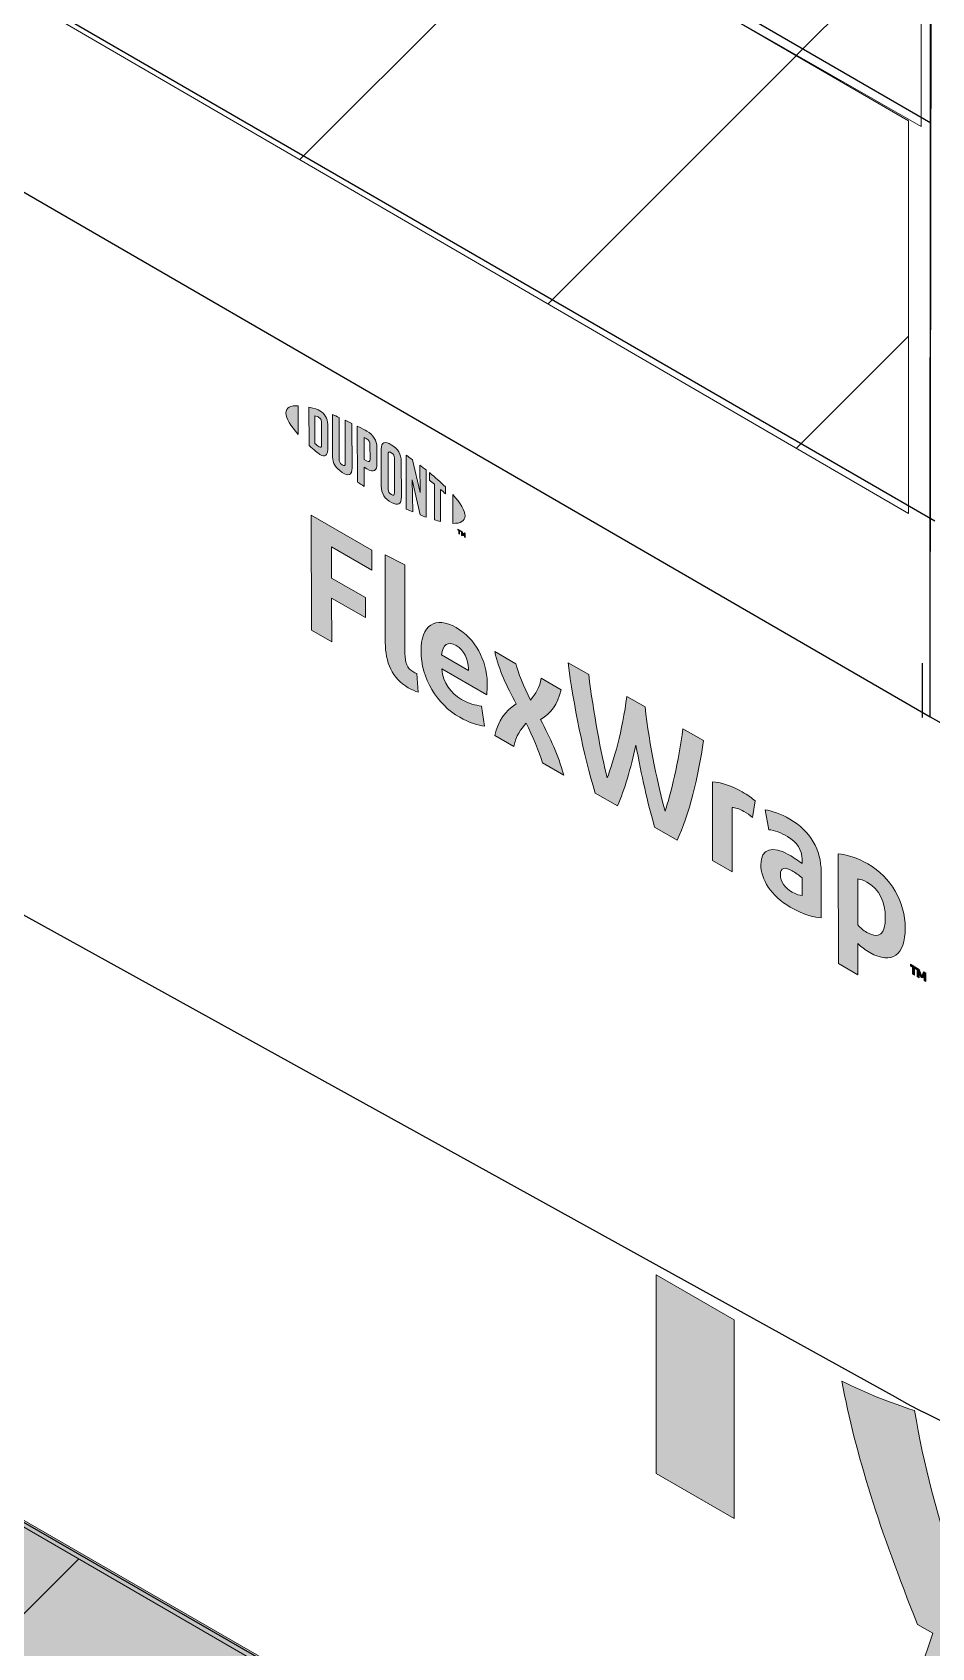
# Model space of a CAD drawing. Extents: x -1392 to 5791, y -3809 to 1722.
# Drawn here: x 4998.1 to 5030.5, y -2046.3 to -1988.1 of the extents above; entities that cross this region are included whole.
import ezdxf

# ---------------------------------------------------------------- set-up
doc = ezdxf.new("R2010")
doc.units = 0
doc.header["$MEASUREMENT"] = 0
for name, color, linetype, lineweight in [('.ATI-HATCH', 7, 'Continuous', 0), ('G-ANNO-TTLB', 7, 'Continuous', 0), ('Layer 12', 7, 'Continuous', 0), ('TYVEK', 7, 'Continuous', 0), ('X-REF - TRACED', 7, 'Continuous', 0)]:
    doc.layers.add(name, color=color, linetype=linetype, lineweight=lineweight)
pattern_1 = [(45, (0, 0), (-7.071067, 7.071069), [])]

# ---------------------------------------------------------------- blocks, each defined once
blk = doc.blocks.new('Block_647')
at = {"layer": 'TYVEK', "color": 18, "lineweight": 25, "true_color": 0x000000}
for points in [[(5057.724, -1995.934)], [(5030.116, -2012.753)]]:
    blk.add_lwpolyline(points, dxfattribs=at)
blk = doc.blocks.new('Block_663')
at = {"layer": 'TYVEK', "true_color": 0x003b71, "transparency": 33554687}
h = blk.add_hatch(color=156, dxfattribs=at)
h.dxf.hatch_style = 2
edge = h.paths.add_edge_path()
edge.add_spline(control_points=[(5008.107, -2009.612), (5008.107, -2009.612), (5008.096, -2005.471), (5008.096, -2005.471), (5008.096, -2005.471), (5010.282, -2006.726), (5010.282, -2006.726), (5010.282, -2006.726), (5010.284, -2007.448), (5010.284, -2007.448), (5010.284, -2007.448), (5008.832, -2006.614), (5008.832, -2006.614), (5008.832, -2006.614), (5008.835, -2007.738), (5008.835, -2007.738), (5008.835, -2007.738), (5010.056, -2008.439), (5010.056, -2008.439), (5010.056, -2008.439), (5010.057, -2009.161), (5010.057, -2009.161), (5010.057, -2009.161), (5008.836, -2008.46), (5008.836, -2008.46), (5008.836, -2008.46), (5008.84, -2010.034), (5008.84, -2010.034), (5008.84, -2010.034), (5008.107, -2009.612), (5008.107, -2009.612)], knot_values=[0, 0, 0, 0, 1, 1, 1, 2, 2, 2, 3, 3, 3, 4, 4, 4, 5, 5, 5, 6, 6, 6, 7, 7, 7, 8, 8, 8, 9, 9, 9, 10, 10, 10, 10], degree=3, periodic=0)
h = blk.add_hatch(color=156, dxfattribs=at)
h.dxf.hatch_style = 2
edge = h.paths.add_edge_path()
edge.add_spline(control_points=[(5011.479, -2010.456), (5011.48, -2010.775), (5011.553, -2010.988), (5011.758, -2011.106), (5011.809, -2011.135), (5011.86, -2011.159), (5011.906, -2011.174), (5011.906, -2011.174), (5011.959, -2011.848), (5011.959, -2011.848), (5011.862, -2011.816), (5011.703, -2011.748), (5011.6, -2011.689), (5011.01, -2011.35), (5010.773, -2010.771), (5010.772, -2010.061), (5010.772, -2010.061), (5010.764, -2006.902), (5010.764, -2006.902), (5010.764, -2006.902), (5011.472, -2007.262), (5011.472, -2007.262), (5011.472, -2007.262), (5011.479, -2010.456), (5011.479, -2010.456)], knot_values=[0, 0, 0, 0, 1, 1, 1, 2, 2, 2, 3, 3, 3, 4, 4, 4, 5, 5, 5, 6, 6, 6, 7, 7, 7, 8, 8, 8, 8], degree=3, periodic=0)
h = blk.add_hatch(color=156, dxfattribs=at)
h.dxf.hatch_style = 2
edge = h.paths.add_edge_path()
edge.add_spline(control_points=[(5012.791, -2010.506), (5012.791, -2010.506), (5013.766, -2011.066), (5013.766, -2011.066), (5013.766, -2011.066), (5013.766, -2010.995), (5013.766, -2010.995), (5013.765, -2010.663), (5013.61, -2010.332), (5013.328, -2010.17), (5013.031, -2010), (5012.836, -2010.13), (5012.791, -2010.506)], knot_values=[0, 0, 0, 0, 1, 1, 1, 2, 2, 2, 3, 3, 3, 4, 4, 4, 4], degree=3, periodic=0)
edge = h.paths.add_edge_path()
edge.add_spline(control_points=[(5014.35, -2013.067), (5014.124, -2013.055), (5013.791, -2012.947), (5013.452, -2012.752), (5012.626, -2012.278), (5012.061, -2011.351), (5012.058, -2010.369), (5012.056, -2009.428), (5012.572, -2009.087), (5013.327, -2009.52), (5013.999, -2009.906), (5014.441, -2010.709), (5014.443, -2011.502), (5014.444, -2011.679), (5014.434, -2011.827), (5014.424, -2011.939), (5014.424, -2011.939), (5012.803, -2011.009), (5012.803, -2011.009), (5012.87, -2011.52), (5013.112, -2011.872), (5013.522, -2012.107), (5013.774, -2012.252), (5014.015, -2012.325), (5014.235, -2012.345), (5014.235, -2012.345), (5014.35, -2013.067), (5014.35, -2013.067)], knot_values=[0, 0, 0, 0, 1, 1, 1, 2, 2, 2, 3, 3, 3, 4, 4, 4, 5, 5, 5, 6, 6, 6, 7, 7, 7, 8, 8, 8, 9, 9, 9, 9], degree=3, periodic=0)
h = blk.add_hatch(color=156, dxfattribs=at)
h.dxf.hatch_style = 2
edge = h.paths.add_edge_path()
edge.add_spline(control_points=[(5015.49, -2012.268), (5015.145, -2011.633), (5014.872, -2011.069), (5014.712, -2010.386), (5014.712, -2010.386), (5015.476, -2010.825), (5015.476, -2010.825), (5015.544, -2011.129), (5015.77, -2011.661), (5015.997, -2012.128), (5016.186, -2011.911), (5016.349, -2011.657), (5016.384, -2011.346), (5016.384, -2011.346), (5017.103, -2011.758), (5017.103, -2011.758), (5016.971, -2012.297), (5016.746, -2012.599), (5016.362, -2012.834), (5016.733, -2013.525), (5016.985, -2014.083), (5017.197, -2014.831), (5017.197, -2014.831), (5016.433, -2014.392), (5016.433, -2014.392), (5016.324, -2013.999), (5016.067, -2013.408), (5015.85, -2012.959), (5015.656, -2013.173), (5015.472, -2013.422), (5015.402, -2013.8), (5015.402, -2013.8), (5014.714, -2013.406), (5014.714, -2013.406), (5014.841, -2012.864), (5015.081, -2012.529), (5015.49, -2012.268)], knot_values=[0, 0, 0, 0, 1, 1, 1, 2, 2, 2, 3, 3, 3, 4, 4, 4, 5, 5, 5, 6, 6, 6, 7, 7, 7, 8, 8, 8, 9, 9, 9, 10, 10, 10, 11, 11, 11, 12, 12, 12, 12], degree=3, periodic=0)
h = blk.add_hatch(color=156, dxfattribs=at)
h.dxf.hatch_style = 2
edge = h.paths.add_edge_path()
edge.add_spline(control_points=[(5021.491, -2013.162), (5021.491, -2013.162), (5022.24, -2013.592), (5022.24, -2013.592), (5022.049, -2014.858), (5021.714, -2016.29), (5021.281, -2017.176), (5021.281, -2017.176), (5020.475, -2016.713), (5020.475, -2016.713), (5020.222, -2015.83), (5019.994, -2014.83), (5019.802, -2013.751), (5019.61, -2014.61), (5019.391, -2015.352), (5019.136, -2015.945), (5019.136, -2015.945), (5018.331, -2015.482), (5018.331, -2015.482), (5017.918, -2014.111), (5017.549, -2012.275), (5017.356, -2010.788), (5017.356, -2010.788), (5018.1, -2011.215), (5018.1, -2011.215), (5018.262, -2012.554), (5018.553, -2014.121), (5018.765, -2014.934), (5018.984, -2014.368), (5019.324, -2013.205), (5019.47, -2012.001), (5019.47, -2012.001), (5020.127, -2012.378), (5020.127, -2012.378), (5020.284, -2013.756), (5020.62, -2015.308), (5020.848, -2016.13), (5021.051, -2015.555), (5021.34, -2014.321), (5021.491, -2013.162)], knot_values=[0, 0, 0, 0, 1, 1, 1, 2, 2, 2, 3, 3, 3, 4, 4, 4, 5, 5, 5, 6, 6, 6, 7, 7, 7, 8, 8, 8, 9, 9, 9, 10, 10, 10, 11, 11, 11, 12, 12, 12, 13, 13, 13, 13], degree=3, periodic=0)
h = blk.add_hatch(color=156, dxfattribs=at)
h.dxf.hatch_style = 2
edge = h.paths.add_edge_path()
edge.add_spline(control_points=[(5023.633, -2015.437), (5023.818, -2015.543), (5023.992, -2015.667), (5024.095, -2015.755), (5024.095, -2015.755), (5023.994, -2016.365), (5023.994, -2016.365), (5023.907, -2016.279), (5023.799, -2016.205), (5023.691, -2016.144), (5023.501, -2016.035), (5023.373, -2016.002), (5023.266, -2016), (5023.266, -2016), (5023.271, -2018.318), (5023.271, -2018.318), (5023.271, -2018.318), (5022.563, -2017.912), (5022.563, -2017.912), (5022.563, -2017.912), (5022.556, -2015.079), (5022.556, -2015.079), (5022.833, -2015.078), (5023.264, -2015.225), (5023.633, -2015.437)], knot_values=[0, 0, 0, 0, 1, 1, 1, 2, 2, 2, 3, 3, 3, 4, 4, 4, 5, 5, 5, 6, 6, 6, 7, 7, 7, 8, 8, 8, 8], degree=3, periodic=0)
h = blk.add_hatch(color=156, dxfattribs=at)
h.dxf.hatch_style = 2
edge = h.paths.add_edge_path()
edge.add_spline(control_points=[(5025.789, -2019.167), (5025.789, -2019.167), (5025.787, -2018.534), (5025.787, -2018.534), (5025.669, -2018.437), (5025.546, -2018.348), (5025.423, -2018.278), (5025.187, -2018.142), (5025.002, -2018.143), (5025.003, -2018.421), (5025.004, -2018.669), (5025.158, -2018.888), (5025.43, -2019.044), (5025.584, -2019.132), (5025.712, -2019.17), (5025.789, -2019.167)], knot_values=[0, 0, 0, 0, 1, 1, 1, 2, 2, 2, 3, 3, 3, 4, 4, 4, 5, 5, 5, 5], degree=3, periodic=0)
edge = h.paths.add_edge_path()
edge.add_spline(control_points=[(5025.359, -2019.588), (5024.657, -2019.185), (5024.302, -2018.585), (5024.3, -2018.053), (5024.299, -2017.467), (5024.714, -2017.363), (5025.329, -2017.71), (5025.473, -2017.793), (5025.658, -2017.922), (5025.786, -2018.02), (5025.786, -2018.02), (5025.786, -2017.878), (5025.786, -2017.878), (5025.785, -2017.517), (5025.605, -2017.242), (5025.261, -2017.045), (5025.035, -2016.915), (5024.794, -2016.818), (5024.584, -2016.798), (5024.584, -2016.798), (5024.454, -2016.085), (5024.454, -2016.085), (5024.675, -2016.106), (5025.029, -2016.238), (5025.342, -2016.418), (5026.096, -2016.85), (5026.471, -2017.527), (5026.473, -2018.325), (5026.473, -2018.325), (5026.477, -2019.97), (5026.477, -2019.97), (5026.267, -2019.973), (5025.872, -2019.883), (5025.359, -2019.588)], knot_values=[0, 0, 0, 0, 1, 1, 1, 2, 2, 2, 3, 3, 3, 4, 4, 4, 5, 5, 5, 6, 6, 6, 7, 7, 7, 8, 8, 8, 9, 9, 9, 10, 10, 10, 11, 11, 11, 11], degree=3, periodic=0)
h = blk.add_hatch(color=156, dxfattribs=at)
h.dxf.hatch_style = 2
edge = h.paths.add_edge_path()
edge.add_spline(control_points=[(5028.123, -2020.501), (5028.574, -2020.761), (5028.784, -2020.562), (5028.783, -2019.953), (5028.781, -2019.42), (5028.585, -2018.953), (5028.119, -2018.685), (5027.99, -2018.612), (5027.898, -2018.588), (5027.79, -2018.574), (5027.79, -2018.574), (5027.794, -2020.23), (5027.794, -2020.23), (5027.892, -2020.333), (5027.974, -2020.416), (5028.123, -2020.501)], knot_values=[0, 0, 0, 0, 1, 1, 1, 2, 2, 2, 3, 3, 3, 4, 4, 4, 5, 5, 5, 5], degree=3, periodic=0)
edge = h.paths.add_edge_path()
edge.add_spline(control_points=[(5028.227, -2021.223), (5028.048, -2021.12), (5027.925, -2021.025), (5027.796, -2020.898), (5027.796, -2020.898), (5027.799, -2022.022), (5027.799, -2022.022), (5027.799, -2022.022), (5027.096, -2021.619), (5027.096, -2021.619), (5027.096, -2021.619), (5027.086, -2017.673), (5027.086, -2017.673), (5027.378, -2017.687), (5027.789, -2017.822), (5028.153, -2018.032), (5028.994, -2018.515), (5029.498, -2019.395), (5029.501, -2020.341), (5029.503, -2021.311), (5029.028, -2021.682), (5028.227, -2021.223)], knot_values=[0, 0, 0, 0, 1, 1, 1, 2, 2, 2, 3, 3, 3, 4, 4, 4, 5, 5, 5, 6, 6, 6, 7, 7, 7, 7], degree=3, periodic=0)
h = blk.add_hatch(color=156, dxfattribs=at)
h.dxf.hatch_style = 2
edge = h.paths.add_edge_path()
edge.add_spline(control_points=[(5030.009, -2021.828), (5030.035, -2021.915), (5030.06, -2021.982), (5030.091, -2022.052), (5030.121, -2022.017), (5030.142, -2021.977), (5030.168, -2021.919), (5030.168, -2021.919), (5030.241, -2021.961), (5030.241, -2021.961), (5030.241, -2021.961), (5030.242, -2022.267), (5030.242, -2022.267), (5030.242, -2022.267), (5030.178, -2022.23), (5030.178, -2022.23), (5030.178, -2022.23), (5030.177, -2022.089), (5030.177, -2022.089), (5030.177, -2022.089), (5030.181, -2022.043), (5030.181, -2022.043), (5030.16, -2022.077), (5030.136, -2022.112), (5030.114, -2022.138), (5030.114, -2022.138), (5030.065, -2022.11), (5030.065, -2022.11), (5030.043, -2022.058), (5030.018, -2021.994), (5029.996, -2021.935), (5029.996, -2021.935), (5030, -2021.987), (5030, -2021.987), (5030, -2021.987), (5030, -2022.128), (5030, -2022.128), (5030, -2022.128), (5029.936, -2022.091), (5029.936, -2022.091), (5029.936, -2022.091), (5029.935, -2021.785), (5029.935, -2021.785), (5029.935, -2021.785), (5030.009, -2021.828), (5030.009, -2021.828)], knot_values=[0, 0, 0, 0, 1, 1, 1, 2, 2, 2, 3, 3, 3, 4, 4, 4, 5, 5, 5, 6, 6, 6, 7, 7, 7, 8, 8, 8, 9, 9, 9, 10, 10, 10, 11, 11, 11, 12, 12, 12, 13, 13, 13, 14, 14, 14, 15, 15, 15, 15], degree=3, periodic=0)
edge = h.paths.add_edge_path()
edge.add_spline(control_points=[(5029.763, -2021.754), (5029.763, -2021.754), (5029.691, -2021.713), (5029.691, -2021.713), (5029.691, -2021.713), (5029.691, -2021.645), (5029.691, -2021.645), (5029.691, -2021.645), (5029.906, -2021.769), (5029.906, -2021.769), (5029.906, -2021.769), (5029.906, -2021.836), (5029.906, -2021.836), (5029.906, -2021.836), (5029.834, -2021.795), (5029.834, -2021.795), (5029.834, -2021.795), (5029.835, -2022.033), (5029.835, -2022.033), (5029.835, -2022.033), (5029.763, -2021.992), (5029.763, -2021.992), (5029.763, -2021.992), (5029.763, -2021.754), (5029.763, -2021.754)], knot_values=[0, 0, 0, 0, 1, 1, 1, 2, 2, 2, 3, 3, 3, 4, 4, 4, 5, 5, 5, 6, 6, 6, 7, 7, 7, 8, 8, 8, 8], degree=3, periodic=0)
at = {"layer": 'TYVEK'}
for points, knots in [([(5008.107, -2009.612), (5008.107, -2009.612), (5008.096, -2005.471), (5008.096, -2005.471), (5008.096, -2005.471), (5010.282, -2006.726), (5010.282, -2006.726), (5010.282, -2006.726), (5010.284, -2007.448), (5010.284, -2007.448), (5010.284, -2007.448), (5008.832, -2006.614), (5008.832, -2006.614), (5008.832, -2006.614), (5008.835, -2007.738), (5008.835, -2007.738), (5008.835, -2007.738), (5010.056, -2008.439), (5010.056, -2008.439), (5010.056, -2008.439), (5010.057, -2009.161), (5010.057, -2009.161), (5010.057, -2009.161), (5008.836, -2008.46), (5008.836, -2008.46), (5008.836, -2008.46), (5008.84, -2010.034), (5008.84, -2010.034), (5008.84, -2010.034), (5008.107, -2009.612), (5008.107, -2009.612)], [0, 0, 0, 0, 1, 1, 1, 2, 2, 2, 3, 3, 3, 4, 4, 4, 5, 5, 5, 6, 6, 6, 7, 7, 7, 8, 8, 8, 9, 9, 9, 10, 10, 10, 10]), ([(5011.479, -2010.456), (5011.48, -2010.775), (5011.553, -2010.988), (5011.758, -2011.106), (5011.809, -2011.135), (5011.86, -2011.159), (5011.906, -2011.174), (5011.906, -2011.174), (5011.959, -2011.848), (5011.959, -2011.848), (5011.862, -2011.816), (5011.703, -2011.748), (5011.6, -2011.689), (5011.01, -2011.35), (5010.773, -2010.771), (5010.772, -2010.061), (5010.772, -2010.061), (5010.764, -2006.902), (5010.764, -2006.902), (5010.764, -2006.902), (5011.472, -2007.262), (5011.472, -2007.262), (5011.472, -2007.262), (5011.479, -2010.456), (5011.479, -2010.456)], [0, 0, 0, 0, 1, 1, 1, 2, 2, 2, 3, 3, 3, 4, 4, 4, 5, 5, 5, 6, 6, 6, 7, 7, 7, 8, 8, 8, 8]), ([(5014.35, -2013.067), (5014.124, -2013.055), (5013.791, -2012.947), (5013.452, -2012.752), (5012.626, -2012.278), (5012.061, -2011.351), (5012.058, -2010.369), (5012.056, -2009.428), (5012.572, -2009.087), (5013.327, -2009.52), (5013.999, -2009.906), (5014.441, -2010.709), (5014.443, -2011.502), (5014.444, -2011.679), (5014.434, -2011.827), (5014.424, -2011.939), (5014.424, -2011.939), (5012.803, -2011.009), (5012.803, -2011.009), (5012.87, -2011.52), (5013.112, -2011.872), (5013.522, -2012.107), (5013.774, -2012.252), (5014.015, -2012.325), (5014.235, -2012.345), (5014.235, -2012.345), (5014.35, -2013.067), (5014.35, -2013.067)], [0, 0, 0, 0, 1, 1, 1, 2, 2, 2, 3, 3, 3, 4, 4, 4, 5, 5, 5, 6, 6, 6, 7, 7, 7, 8, 8, 8, 9, 9, 9, 9]), ([(5012.791, -2010.506), (5012.791, -2010.506), (5013.766, -2011.066), (5013.766, -2011.066), (5013.766, -2011.066), (5013.766, -2010.995), (5013.766, -2010.995), (5013.765, -2010.663), (5013.61, -2010.332), (5013.328, -2010.17), (5013.031, -2010), (5012.836, -2010.13), (5012.791, -2010.506)], [0, 0, 0, 0, 1, 1, 1, 2, 2, 2, 3, 3, 3, 4, 4, 4, 4]), ([(5015.49, -2012.268), (5015.145, -2011.633), (5014.872, -2011.069), (5014.712, -2010.386), (5014.712, -2010.386), (5015.476, -2010.825), (5015.476, -2010.825), (5015.544, -2011.129), (5015.77, -2011.661), (5015.997, -2012.128), (5016.186, -2011.911), (5016.349, -2011.657), (5016.384, -2011.346), (5016.384, -2011.346), (5017.103, -2011.758), (5017.103, -2011.758), (5016.971, -2012.297), (5016.746, -2012.599), (5016.362, -2012.834), (5016.733, -2013.525), (5016.985, -2014.083), (5017.197, -2014.831), (5017.197, -2014.831), (5016.433, -2014.392), (5016.433, -2014.392), (5016.324, -2013.999), (5016.067, -2013.408), (5015.85, -2012.959), (5015.656, -2013.173), (5015.472, -2013.422), (5015.402, -2013.8), (5015.402, -2013.8), (5014.714, -2013.406), (5014.714, -2013.406), (5014.841, -2012.864), (5015.081, -2012.529), (5015.49, -2012.268)], [0, 0, 0, 0, 1, 1, 1, 2, 2, 2, 3, 3, 3, 4, 4, 4, 5, 5, 5, 6, 6, 6, 7, 7, 7, 8, 8, 8, 9, 9, 9, 10, 10, 10, 11, 11, 11, 12, 12, 12, 12]), ([(5021.491, -2013.162), (5021.491, -2013.162), (5022.24, -2013.592), (5022.24, -2013.592), (5022.049, -2014.858), (5021.714, -2016.29), (5021.281, -2017.176), (5021.281, -2017.176), (5020.475, -2016.713), (5020.475, -2016.713), (5020.222, -2015.83), (5019.994, -2014.83), (5019.802, -2013.751), (5019.61, -2014.61), (5019.391, -2015.352), (5019.136, -2015.945), (5019.136, -2015.945), (5018.331, -2015.482), (5018.331, -2015.482), (5017.918, -2014.111), (5017.549, -2012.275), (5017.356, -2010.788), (5017.356, -2010.788), (5018.1, -2011.215), (5018.1, -2011.215), (5018.262, -2012.554), (5018.553, -2014.121), (5018.765, -2014.934), (5018.984, -2014.368), (5019.324, -2013.205), (5019.47, -2012.001), (5019.47, -2012.001), (5020.127, -2012.378), (5020.127, -2012.378), (5020.284, -2013.756), (5020.62, -2015.308), (5020.848, -2016.13), (5021.051, -2015.555), (5021.34, -2014.321), (5021.491, -2013.162)], [0, 0, 0, 0, 1, 1, 1, 2, 2, 2, 3, 3, 3, 4, 4, 4, 5, 5, 5, 6, 6, 6, 7, 7, 7, 8, 8, 8, 9, 9, 9, 10, 10, 10, 11, 11, 11, 12, 12, 12, 13, 13, 13, 13]), ([(5023.633, -2015.437), (5023.818, -2015.543), (5023.992, -2015.667), (5024.095, -2015.755), (5024.095, -2015.755), (5023.994, -2016.365), (5023.994, -2016.365), (5023.907, -2016.279), (5023.799, -2016.205), (5023.691, -2016.144), (5023.501, -2016.035), (5023.373, -2016.002), (5023.266, -2016), (5023.266, -2016), (5023.271, -2018.318), (5023.271, -2018.318), (5023.271, -2018.318), (5022.563, -2017.912), (5022.563, -2017.912), (5022.563, -2017.912), (5022.556, -2015.079), (5022.556, -2015.079), (5022.833, -2015.078), (5023.264, -2015.225), (5023.633, -2015.437)], [0, 0, 0, 0, 1, 1, 1, 2, 2, 2, 3, 3, 3, 4, 4, 4, 5, 5, 5, 6, 6, 6, 7, 7, 7, 8, 8, 8, 8]), ([(5025.359, -2019.588), (5024.657, -2019.185), (5024.302, -2018.585), (5024.3, -2018.053), (5024.299, -2017.467), (5024.714, -2017.363), (5025.329, -2017.71), (5025.473, -2017.793), (5025.658, -2017.922), (5025.786, -2018.02), (5025.786, -2018.02), (5025.786, -2017.878), (5025.786, -2017.878), (5025.785, -2017.517), (5025.605, -2017.242), (5025.261, -2017.045), (5025.035, -2016.915), (5024.794, -2016.818), (5024.584, -2016.798), (5024.584, -2016.798), (5024.454, -2016.085), (5024.454, -2016.085), (5024.675, -2016.106), (5025.029, -2016.238), (5025.342, -2016.418), (5026.096, -2016.85), (5026.471, -2017.527), (5026.473, -2018.325), (5026.473, -2018.325), (5026.477, -2019.97), (5026.477, -2019.97), (5026.267, -2019.973), (5025.872, -2019.883), (5025.359, -2019.588)], [0, 0, 0, 0, 1, 1, 1, 2, 2, 2, 3, 3, 3, 4, 4, 4, 5, 5, 5, 6, 6, 6, 7, 7, 7, 8, 8, 8, 9, 9, 9, 10, 10, 10, 11, 11, 11, 11]), ([(5028.227, -2021.223), (5028.048, -2021.12), (5027.925, -2021.025), (5027.796, -2020.898), (5027.796, -2020.898), (5027.799, -2022.022), (5027.799, -2022.022), (5027.799, -2022.022), (5027.096, -2021.619), (5027.096, -2021.619), (5027.096, -2021.619), (5027.086, -2017.673), (5027.086, -2017.673), (5027.378, -2017.687), (5027.789, -2017.822), (5028.153, -2018.032), (5028.994, -2018.515), (5029.498, -2019.395), (5029.501, -2020.341), (5029.503, -2021.311), (5029.028, -2021.682), (5028.227, -2021.223)], [0, 0, 0, 0, 1, 1, 1, 2, 2, 2, 3, 3, 3, 4, 4, 4, 5, 5, 5, 6, 6, 6, 7, 7, 7, 7]), ([(5025.789, -2019.167), (5025.789, -2019.167), (5025.787, -2018.534), (5025.787, -2018.534), (5025.669, -2018.437), (5025.546, -2018.348), (5025.423, -2018.278), (5025.187, -2018.142), (5025.002, -2018.143), (5025.003, -2018.421), (5025.004, -2018.669), (5025.158, -2018.888), (5025.43, -2019.044), (5025.584, -2019.132), (5025.712, -2019.17), (5025.789, -2019.167)], [0, 0, 0, 0, 1, 1, 1, 2, 2, 2, 3, 3, 3, 4, 4, 4, 5, 5, 5, 5]), ([(5028.123, -2020.501), (5028.574, -2020.761), (5028.784, -2020.562), (5028.783, -2019.953), (5028.781, -2019.42), (5028.585, -2018.953), (5028.119, -2018.685), (5027.99, -2018.612), (5027.898, -2018.588), (5027.79, -2018.574), (5027.79, -2018.574), (5027.794, -2020.23), (5027.794, -2020.23), (5027.892, -2020.333), (5027.974, -2020.416), (5028.123, -2020.501)], [0, 0, 0, 0, 1, 1, 1, 2, 2, 2, 3, 3, 3, 4, 4, 4, 5, 5, 5, 5]), ([(5029.763, -2021.754), (5029.763, -2021.754), (5029.691, -2021.713), (5029.691, -2021.713), (5029.691, -2021.713), (5029.691, -2021.645), (5029.691, -2021.645), (5029.691, -2021.645), (5029.906, -2021.769), (5029.906, -2021.769), (5029.906, -2021.769), (5029.906, -2021.836), (5029.906, -2021.836), (5029.906, -2021.836), (5029.834, -2021.795), (5029.834, -2021.795), (5029.834, -2021.795), (5029.835, -2022.033), (5029.835, -2022.033), (5029.835, -2022.033), (5029.763, -2021.992), (5029.763, -2021.992), (5029.763, -2021.992), (5029.763, -2021.754), (5029.763, -2021.754)], [0, 0, 0, 0, 1, 1, 1, 2, 2, 2, 3, 3, 3, 4, 4, 4, 5, 5, 5, 6, 6, 6, 7, 7, 7, 8, 8, 8, 8]), ([(5030.009, -2021.828), (5030.035, -2021.915), (5030.06, -2021.982), (5030.091, -2022.052), (5030.121, -2022.017), (5030.142, -2021.977), (5030.168, -2021.919), (5030.168, -2021.919), (5030.241, -2021.961), (5030.241, -2021.961), (5030.241, -2021.961), (5030.242, -2022.267), (5030.242, -2022.267), (5030.242, -2022.267), (5030.178, -2022.23), (5030.178, -2022.23), (5030.178, -2022.23), (5030.177, -2022.089), (5030.177, -2022.089), (5030.177, -2022.089), (5030.181, -2022.043), (5030.181, -2022.043), (5030.16, -2022.077), (5030.136, -2022.112), (5030.114, -2022.138), (5030.114, -2022.138), (5030.065, -2022.11), (5030.065, -2022.11), (5030.043, -2022.058), (5030.018, -2021.994), (5029.996, -2021.935), (5029.996, -2021.935), (5030, -2021.987), (5030, -2021.987), (5030, -2021.987), (5030, -2022.128), (5030, -2022.128), (5030, -2022.128), (5029.936, -2022.091), (5029.936, -2022.091), (5029.936, -2022.091), (5029.935, -2021.785), (5029.935, -2021.785), (5029.935, -2021.785), (5030.009, -2021.828), (5030.009, -2021.828)], [0, 0, 0, 0, 1, 1, 1, 2, 2, 2, 3, 3, 3, 4, 4, 4, 5, 5, 5, 6, 6, 6, 7, 7, 7, 8, 8, 8, 9, 9, 9, 10, 10, 10, 11, 11, 11, 12, 12, 12, 13, 13, 13, 14, 14, 14, 15, 15, 15, 15])]:
    blk.add_open_spline(points, degree=3, knots=knots, dxfattribs=at)
blk = doc.blocks.new('Block_664')
at = {"layer": 'TYVEK', "true_color": 0x003b71, "transparency": 33554687}
h = blk.add_hatch(color=156, dxfattribs=at)
h.dxf.hatch_style = 2
edge = h.paths.add_edge_path()
edge.add_spline(control_points=[(5007.194, -2001.793), (5007.195, -2001.984), (5007.355, -2002.254), (5007.635, -2002.567), (5007.635, -2002.567), (5007.633, -2001.528), (5007.633, -2001.528), (5007.353, -2001.519), (5007.194, -2001.604), (5007.194, -2001.793)], knot_values=[0, 0, 0, 0, 1, 1, 1, 2, 2, 2, 3, 3, 3, 3], degree=3, periodic=0)
h = blk.add_hatch(color=156, dxfattribs=at)
h.dxf.hatch_style = 2
edge = h.paths.add_edge_path()
edge.add_spline(control_points=[(5008.475, -2002.953), (5008.476, -2003.033), (5008.434, -2003.035), (5008.384, -2003.007), (5008.346, -2002.985), (5008.286, -2002.934), (5008.237, -2002.891), (5008.237, -2002.891), (5008.235, -2001.897), (5008.235, -2001.897), (5008.284, -2001.91), (5008.343, -2001.928), (5008.382, -2001.95), (5008.432, -2001.979), (5008.473, -2002.029), (5008.473, -2002.109), (5008.473, -2002.109), (5008.475, -2002.953), (5008.475, -2002.953)], knot_values=[0, 0, 0, 0, 1, 1, 1, 2, 2, 2, 3, 3, 3, 4, 4, 4, 5, 5, 5, 6, 6, 6, 6], degree=3, periodic=0)
edge = h.paths.add_edge_path()
edge.add_spline(control_points=[(5008.414, -2001.709), (5008.336, -2001.664), (5008.223, -2001.626), (5008.019, -2001.582), (5008.019, -2001.582), (5008.023, -2002.96), (5008.023, -2002.96), (5008.202, -2003.125), (5008.339, -2003.241), (5008.418, -2003.286), (5008.598, -2003.389), (5008.699, -2003.32), (5008.698, -2003.116), (5008.698, -2003.116), (5008.696, -2002.202), (5008.696, -2002.202), (5008.695, -2001.998), (5008.594, -2001.813), (5008.414, -2001.709)], knot_values=[0, 0, 0, 0, 1, 1, 1, 2, 2, 2, 3, 3, 3, 4, 4, 4, 5, 5, 5, 6, 6, 6, 6], degree=3, periodic=0)
h = blk.add_hatch(color=156, dxfattribs=at)
h.dxf.hatch_style = 2
edge = h.paths.add_edge_path()
edge.add_spline(control_points=[(5009.326, -2003.603), (5009.326, -2003.682), (5009.302, -2003.719), (5009.216, -2003.658), (5009.131, -2003.597), (5009.108, -2003.543), (5009.108, -2003.448), (5009.108, -2003.448), (5009.105, -2001.949), (5009.105, -2001.949), (5009.048, -2001.923), (5008.923, -2001.871), (5008.869, -2001.849), (5008.869, -2001.849), (5008.873, -2003.366), (5008.873, -2003.366), (5008.873, -2003.608), (5008.975, -2003.761), (5009.217, -2003.931), (5009.438, -2004.087), (5009.573, -2004.036), (5009.572, -2003.767), (5009.572, -2003.767), (5009.568, -2002.165), (5009.568, -2002.165), (5009.522, -2002.142), (5009.371, -2002.07), (5009.322, -2002.048), (5009.322, -2002.048), (5009.326, -2003.603), (5009.326, -2003.603)], knot_values=[0, 0, 0, 0, 1, 1, 1, 2, 2, 2, 3, 3, 3, 4, 4, 4, 5, 5, 5, 6, 6, 6, 7, 7, 7, 8, 8, 8, 9, 9, 9, 10, 10, 10, 10], degree=3, periodic=0)
h = blk.add_hatch(color=156, dxfattribs=at)
h.dxf.hatch_style = 2
edge = h.paths.add_edge_path()
edge.add_spline(control_points=[(5010.221, -2003.458), (5010.221, -2003.545), (5010.195, -2003.574), (5010.095, -2003.517), (5010.095, -2003.517), (5010.008, -2003.468), (5010.008, -2003.468), (5010.008, -2003.468), (5010.006, -2002.671), (5010.006, -2002.671), (5010.045, -2002.691), (5010.065, -2002.702), (5010.088, -2002.715), (5010.196, -2002.778), (5010.219, -2002.838), (5010.219, -2002.926), (5010.219, -2002.926), (5010.221, -2003.458), (5010.221, -2003.458)], knot_values=[0, 0, 0, 0, 1, 1, 1, 2, 2, 2, 3, 3, 3, 4, 4, 4, 5, 5, 5, 6, 6, 6, 6], degree=3, periodic=0)
edge = h.paths.add_edge_path()
edge.add_spline(control_points=[(5010.102, -2002.442), (5010.059, -2002.417), (5009.903, -2002.334), (5009.76, -2002.262), (5009.76, -2002.262), (5009.765, -2004.28), (5009.765, -2004.28), (5009.814, -2004.311), (5009.942, -2004.392), (5010.011, -2004.434), (5010.011, -2004.434), (5010.009, -2003.748), (5010.009, -2003.748), (5010.009, -2003.748), (5010.105, -2003.803), (5010.105, -2003.803), (5010.363, -2003.95), (5010.47, -2003.879), (5010.469, -2003.622), (5010.469, -2003.622), (5010.468, -2003.028), (5010.468, -2003.028), (5010.467, -2002.777), (5010.346, -2002.582), (5010.102, -2002.442)], knot_values=[0, 0, 0, 0, 1, 1, 1, 2, 2, 2, 3, 3, 3, 4, 4, 4, 5, 5, 5, 6, 6, 6, 7, 7, 7, 8, 8, 8, 8], degree=3, periodic=0)
h = blk.add_hatch(color=156, dxfattribs=at)
h.dxf.hatch_style = 2
edge = h.paths.add_edge_path()
edge.add_spline(control_points=[(5011.101, -2004.668), (5011.101, -2004.747), (5011.078, -2004.775), (5010.991, -2004.728), (5010.901, -2004.68), (5010.877, -2004.622), (5010.877, -2004.539), (5010.877, -2004.539), (5010.874, -2003.281), (5010.874, -2003.281), (5010.873, -2003.198), (5010.898, -2003.166), (5010.987, -2003.221), (5011.074, -2003.274), (5011.098, -2003.33), (5011.098, -2003.409), (5011.098, -2003.409), (5011.101, -2004.668), (5011.101, -2004.668)], knot_values=[0, 0, 0, 0, 1, 1, 1, 2, 2, 2, 3, 3, 3, 4, 4, 4, 5, 5, 5, 6, 6, 6, 6], degree=3, periodic=0)
edge = h.paths.add_edge_path()
edge.add_spline(control_points=[(5010.987, -2002.939), (5010.759, -2002.795), (5010.623, -2002.833), (5010.624, -2003.099), (5010.624, -2003.099), (5010.627, -2004.419), (5010.627, -2004.419), (5010.628, -2004.7), (5010.751, -2004.886), (5010.992, -2005.012), (5011.227, -2005.135), (5011.35, -2005.103), (5011.349, -2004.804), (5011.349, -2004.804), (5011.346, -2003.544), (5011.346, -2003.544), (5011.345, -2003.26), (5011.234, -2003.095), (5010.987, -2002.939)], knot_values=[0, 0, 0, 0, 1, 1, 1, 2, 2, 2, 3, 3, 3, 4, 4, 4, 5, 5, 5, 6, 6, 6, 6], degree=3, periodic=0)
h = blk.add_hatch(color=156, dxfattribs=at)
h.dxf.hatch_style = 2
edge = h.paths.add_edge_path()
edge.add_spline(control_points=[(5012.03, -2004.66), (5012.03, -2004.66), (5011.755, -2003.478), (5011.755, -2003.478), (5011.681, -2003.424), (5011.591, -2003.361), (5011.522, -2003.314), (5011.522, -2003.314), (5011.527, -2005.251), (5011.527, -2005.251), (5011.575, -2005.273), (5011.699, -2005.328), (5011.763, -2005.356), (5011.763, -2005.356), (5011.741, -2004.203), (5011.741, -2004.203), (5011.741, -2004.203), (5012.032, -2005.465), (5012.032, -2005.465), (5012.094, -2005.49), (5012.183, -2005.523), (5012.242, -2005.544), (5012.242, -2005.544), (5012.238, -2003.842), (5012.238, -2003.842), (5012.177, -2003.793), (5012.065, -2003.707), (5012.011, -2003.667), (5012.011, -2003.667), (5012.03, -2004.66), (5012.03, -2004.66)], knot_values=[0, 0, 0, 0, 1, 1, 1, 2, 2, 2, 3, 3, 3, 4, 4, 4, 5, 5, 5, 6, 6, 6, 7, 7, 7, 8, 8, 8, 9, 9, 9, 10, 10, 10, 10], degree=3, periodic=0)
h = blk.add_hatch(color=156, dxfattribs=at)
h.dxf.hatch_style = 2
edge = h.paths.add_edge_path()
edge.add_spline(control_points=[(5012.36, -2004.209), (5012.421, -2004.257), (5012.481, -2004.305), (5012.54, -2004.354), (5012.54, -2004.354), (5012.543, -2005.642), (5012.543, -2005.642), (5012.597, -2005.658), (5012.697, -2005.685), (5012.763, -2005.701), (5012.763, -2005.701), (5012.76, -2004.541), (5012.76, -2004.541), (5012.824, -2004.597), (5012.884, -2004.65), (5012.94, -2004.7), (5012.94, -2004.7), (5012.939, -2004.452), (5012.939, -2004.452), (5012.765, -2004.282), (5012.578, -2004.118), (5012.36, -2003.94), (5012.36, -2003.94), (5012.36, -2004.209), (5012.36, -2004.209)], knot_values=[0, 0, 0, 0, 1, 1, 1, 2, 2, 2, 3, 3, 3, 4, 4, 4, 5, 5, 5, 6, 6, 6, 7, 7, 7, 8, 8, 8, 8], degree=3, periodic=0)
h = blk.add_hatch(color=156, dxfattribs=at)
h.dxf.hatch_style = 2
edge = h.paths.add_edge_path()
edge.add_spline(control_points=[(5013.645, -2005.497), (5013.646, -2005.687), (5013.485, -2005.773), (5013.206, -2005.766), (5013.206, -2005.766), (5013.204, -2004.726), (5013.204, -2004.726), (5013.484, -2005.039), (5013.645, -2005.308), (5013.645, -2005.497)], knot_values=[0, 0, 0, 0, 1, 1, 1, 2, 2, 2, 3, 3, 3, 3], degree=3, periodic=0)
h = blk.add_hatch(color=156, dxfattribs=at)
h.dxf.hatch_style = 2
edge = h.paths.add_edge_path()
edge.add_spline(control_points=[(5013.516, -2006.047), (5013.516, -2006.047), (5013.542, -2006.063), (5013.542, -2006.063), (5013.542, -2006.063), (5013.582, -2006.156), (5013.582, -2006.156), (5013.582, -2006.156), (5013.621, -2006.108), (5013.621, -2006.108), (5013.621, -2006.108), (5013.647, -2006.123), (5013.647, -2006.123), (5013.647, -2006.123), (5013.647, -2006.272), (5013.647, -2006.272), (5013.647, -2006.272), (5013.623, -2006.259), (5013.623, -2006.259), (5013.623, -2006.259), (5013.623, -2006.152), (5013.623, -2006.152), (5013.623, -2006.152), (5013.583, -2006.201), (5013.583, -2006.201), (5013.583, -2006.201), (5013.58, -2006.199), (5013.58, -2006.199), (5013.58, -2006.199), (5013.54, -2006.105), (5013.54, -2006.105), (5013.54, -2006.105), (5013.54, -2006.211), (5013.54, -2006.211), (5013.54, -2006.211), (5013.516, -2006.197), (5013.516, -2006.197), (5013.516, -2006.197), (5013.516, -2006.047), (5013.516, -2006.047)], knot_values=[0, 0, 0, 0, 1, 1, 1, 2, 2, 2, 3, 3, 3, 4, 4, 4, 5, 5, 5, 6, 6, 6, 7, 7, 7, 8, 8, 8, 9, 9, 9, 10, 10, 10, 11, 11, 11, 12, 12, 12, 13, 13, 13, 13], degree=3, periodic=0)
edge = h.paths.add_edge_path()
edge.add_spline(control_points=[(5013.423, -2006.02), (5013.423, -2006.02), (5013.383, -2005.997), (5013.383, -2005.997), (5013.383, -2005.997), (5013.383, -2005.971), (5013.383, -2005.971), (5013.383, -2005.971), (5013.488, -2006.031), (5013.488, -2006.031), (5013.488, -2006.031), (5013.488, -2006.058), (5013.488, -2006.058), (5013.488, -2006.058), (5013.448, -2006.035), (5013.448, -2006.035), (5013.448, -2006.035), (5013.448, -2006.158), (5013.448, -2006.158), (5013.448, -2006.158), (5013.423, -2006.144), (5013.423, -2006.144), (5013.423, -2006.144), (5013.423, -2006.02), (5013.423, -2006.02)], knot_values=[0, 0, 0, 0, 1, 1, 1, 2, 2, 2, 3, 3, 3, 4, 4, 4, 5, 5, 5, 6, 6, 6, 7, 7, 7, 8, 8, 8, 8], degree=3, periodic=0)
at = {"layer": 'TYVEK'}
for points, knots in [([(5007.194, -2001.793), (5007.195, -2001.984), (5007.355, -2002.254), (5007.635, -2002.567), (5007.635, -2002.567), (5007.633, -2001.528), (5007.633, -2001.528), (5007.353, -2001.519), (5007.194, -2001.604), (5007.194, -2001.793)], [0, 0, 0, 0, 1, 1, 1, 2, 2, 2, 3, 3, 3, 3]), ([(5008.414, -2001.709), (5008.336, -2001.664), (5008.223, -2001.626), (5008.019, -2001.582), (5008.019, -2001.582), (5008.023, -2002.96), (5008.023, -2002.96), (5008.202, -2003.125), (5008.339, -2003.241), (5008.418, -2003.286), (5008.598, -2003.389), (5008.699, -2003.32), (5008.698, -2003.116), (5008.698, -2003.116), (5008.696, -2002.202), (5008.696, -2002.202), (5008.695, -2001.998), (5008.594, -2001.813), (5008.414, -2001.709)], [0, 0, 0, 0, 1, 1, 1, 2, 2, 2, 3, 3, 3, 4, 4, 4, 5, 5, 5, 6, 6, 6, 6]), ([(5008.475, -2002.953), (5008.476, -2003.033), (5008.434, -2003.035), (5008.384, -2003.007), (5008.346, -2002.985), (5008.286, -2002.934), (5008.237, -2002.891), (5008.237, -2002.891), (5008.235, -2001.897), (5008.235, -2001.897), (5008.284, -2001.91), (5008.343, -2001.928), (5008.382, -2001.95), (5008.432, -2001.979), (5008.473, -2002.029), (5008.473, -2002.109), (5008.473, -2002.109), (5008.475, -2002.953), (5008.475, -2002.953)], [0, 0, 0, 0, 1, 1, 1, 2, 2, 2, 3, 3, 3, 4, 4, 4, 5, 5, 5, 6, 6, 6, 6]), ([(5009.326, -2003.603), (5009.326, -2003.682), (5009.302, -2003.719), (5009.216, -2003.658), (5009.131, -2003.597), (5009.108, -2003.543), (5009.108, -2003.448), (5009.108, -2003.448), (5009.105, -2001.949), (5009.105, -2001.949), (5009.048, -2001.923), (5008.923, -2001.871), (5008.869, -2001.849), (5008.869, -2001.849), (5008.873, -2003.366), (5008.873, -2003.366), (5008.873, -2003.608), (5008.975, -2003.761), (5009.217, -2003.931), (5009.438, -2004.087), (5009.573, -2004.036), (5009.572, -2003.767), (5009.572, -2003.767), (5009.568, -2002.165), (5009.568, -2002.165), (5009.522, -2002.142), (5009.371, -2002.07), (5009.322, -2002.048), (5009.322, -2002.048), (5009.326, -2003.603), (5009.326, -2003.603)], [0, 0, 0, 0, 1, 1, 1, 2, 2, 2, 3, 3, 3, 4, 4, 4, 5, 5, 5, 6, 6, 6, 7, 7, 7, 8, 8, 8, 9, 9, 9, 10, 10, 10, 10]), ([(5010.102, -2002.442), (5010.059, -2002.417), (5009.903, -2002.334), (5009.76, -2002.262), (5009.76, -2002.262), (5009.765, -2004.28), (5009.765, -2004.28), (5009.814, -2004.311), (5009.942, -2004.392), (5010.011, -2004.434), (5010.011, -2004.434), (5010.009, -2003.748), (5010.009, -2003.748), (5010.009, -2003.748), (5010.105, -2003.803), (5010.105, -2003.803), (5010.363, -2003.95), (5010.47, -2003.879), (5010.469, -2003.622), (5010.469, -2003.622), (5010.468, -2003.028), (5010.468, -2003.028), (5010.467, -2002.777), (5010.346, -2002.582), (5010.102, -2002.442)], [0, 0, 0, 0, 1, 1, 1, 2, 2, 2, 3, 3, 3, 4, 4, 4, 5, 5, 5, 6, 6, 6, 7, 7, 7, 8, 8, 8, 8]), ([(5010.221, -2003.458), (5010.221, -2003.545), (5010.195, -2003.574), (5010.095, -2003.517), (5010.095, -2003.517), (5010.008, -2003.468), (5010.008, -2003.468), (5010.008, -2003.468), (5010.006, -2002.671), (5010.006, -2002.671), (5010.045, -2002.691), (5010.065, -2002.702), (5010.088, -2002.715), (5010.196, -2002.778), (5010.219, -2002.838), (5010.219, -2002.926), (5010.219, -2002.926), (5010.221, -2003.458), (5010.221, -2003.458)], [0, 0, 0, 0, 1, 1, 1, 2, 2, 2, 3, 3, 3, 4, 4, 4, 5, 5, 5, 6, 6, 6, 6]), ([(5010.987, -2002.939), (5010.759, -2002.795), (5010.623, -2002.833), (5010.624, -2003.099), (5010.624, -2003.099), (5010.627, -2004.419), (5010.627, -2004.419), (5010.628, -2004.7), (5010.751, -2004.886), (5010.992, -2005.012), (5011.227, -2005.135), (5011.35, -2005.103), (5011.349, -2004.804), (5011.349, -2004.804), (5011.346, -2003.544), (5011.346, -2003.544), (5011.345, -2003.26), (5011.234, -2003.095), (5010.987, -2002.939)], [0, 0, 0, 0, 1, 1, 1, 2, 2, 2, 3, 3, 3, 4, 4, 4, 5, 5, 5, 6, 6, 6, 6]), ([(5011.101, -2004.668), (5011.101, -2004.747), (5011.078, -2004.775), (5010.991, -2004.728), (5010.901, -2004.68), (5010.877, -2004.622), (5010.877, -2004.539), (5010.877, -2004.539), (5010.874, -2003.281), (5010.874, -2003.281), (5010.873, -2003.198), (5010.898, -2003.166), (5010.987, -2003.221), (5011.074, -2003.274), (5011.098, -2003.33), (5011.098, -2003.409), (5011.098, -2003.409), (5011.101, -2004.668), (5011.101, -2004.668)], [0, 0, 0, 0, 1, 1, 1, 2, 2, 2, 3, 3, 3, 4, 4, 4, 5, 5, 5, 6, 6, 6, 6]), ([(5012.03, -2004.66), (5012.03, -2004.66), (5011.755, -2003.478), (5011.755, -2003.478), (5011.681, -2003.424), (5011.591, -2003.361), (5011.522, -2003.314), (5011.522, -2003.314), (5011.527, -2005.251), (5011.527, -2005.251), (5011.575, -2005.273), (5011.699, -2005.328), (5011.763, -2005.356), (5011.763, -2005.356), (5011.741, -2004.203), (5011.741, -2004.203), (5011.741, -2004.203), (5012.032, -2005.465), (5012.032, -2005.465), (5012.094, -2005.49), (5012.183, -2005.523), (5012.242, -2005.544), (5012.242, -2005.544), (5012.238, -2003.842), (5012.238, -2003.842), (5012.177, -2003.793), (5012.065, -2003.707), (5012.011, -2003.667), (5012.011, -2003.667), (5012.03, -2004.66), (5012.03, -2004.66)], [0, 0, 0, 0, 1, 1, 1, 2, 2, 2, 3, 3, 3, 4, 4, 4, 5, 5, 5, 6, 6, 6, 7, 7, 7, 8, 8, 8, 9, 9, 9, 10, 10, 10, 10]), ([(5012.36, -2004.209), (5012.421, -2004.257), (5012.481, -2004.305), (5012.54, -2004.354), (5012.54, -2004.354), (5012.543, -2005.642), (5012.543, -2005.642), (5012.597, -2005.658), (5012.697, -2005.685), (5012.763, -2005.701), (5012.763, -2005.701), (5012.76, -2004.541), (5012.76, -2004.541), (5012.824, -2004.597), (5012.884, -2004.65), (5012.94, -2004.7), (5012.94, -2004.7), (5012.939, -2004.452), (5012.939, -2004.452), (5012.765, -2004.282), (5012.578, -2004.118), (5012.36, -2003.94), (5012.36, -2003.94), (5012.36, -2004.209), (5012.36, -2004.209)], [0, 0, 0, 0, 1, 1, 1, 2, 2, 2, 3, 3, 3, 4, 4, 4, 5, 5, 5, 6, 6, 6, 7, 7, 7, 8, 8, 8, 8]), ([(5013.645, -2005.497), (5013.646, -2005.687), (5013.485, -2005.773), (5013.206, -2005.766), (5013.206, -2005.766), (5013.204, -2004.726), (5013.204, -2004.726), (5013.484, -2005.039), (5013.645, -2005.308), (5013.645, -2005.497)], [0, 0, 0, 0, 1, 1, 1, 2, 2, 2, 3, 3, 3, 3]), ([(5013.423, -2006.02), (5013.423, -2006.02), (5013.383, -2005.997), (5013.383, -2005.997), (5013.383, -2005.997), (5013.383, -2005.971), (5013.383, -2005.971), (5013.383, -2005.971), (5013.488, -2006.031), (5013.488, -2006.031), (5013.488, -2006.031), (5013.488, -2006.058), (5013.488, -2006.058), (5013.488, -2006.058), (5013.448, -2006.035), (5013.448, -2006.035), (5013.448, -2006.035), (5013.448, -2006.158), (5013.448, -2006.158), (5013.448, -2006.158), (5013.423, -2006.144), (5013.423, -2006.144), (5013.423, -2006.144), (5013.423, -2006.02), (5013.423, -2006.02)], [0, 0, 0, 0, 1, 1, 1, 2, 2, 2, 3, 3, 3, 4, 4, 4, 5, 5, 5, 6, 6, 6, 7, 7, 7, 8, 8, 8, 8]), ([(5013.516, -2006.047), (5013.516, -2006.047), (5013.542, -2006.063), (5013.542, -2006.063), (5013.542, -2006.063), (5013.582, -2006.156), (5013.582, -2006.156), (5013.582, -2006.156), (5013.621, -2006.108), (5013.621, -2006.108), (5013.621, -2006.108), (5013.647, -2006.123), (5013.647, -2006.123), (5013.647, -2006.123), (5013.647, -2006.272), (5013.647, -2006.272), (5013.647, -2006.272), (5013.623, -2006.259), (5013.623, -2006.259), (5013.623, -2006.259), (5013.623, -2006.152), (5013.623, -2006.152), (5013.623, -2006.152), (5013.583, -2006.201), (5013.583, -2006.201), (5013.583, -2006.201), (5013.58, -2006.199), (5013.58, -2006.199), (5013.58, -2006.199), (5013.54, -2006.105), (5013.54, -2006.105), (5013.54, -2006.105), (5013.54, -2006.211), (5013.54, -2006.211), (5013.54, -2006.211), (5013.516, -2006.197), (5013.516, -2006.197), (5013.516, -2006.197), (5013.516, -2006.047), (5013.516, -2006.047)], [0, 0, 0, 0, 1, 1, 1, 2, 2, 2, 3, 3, 3, 4, 4, 4, 5, 5, 5, 6, 6, 6, 7, 7, 7, 8, 8, 8, 9, 9, 9, 10, 10, 10, 11, 11, 11, 12, 12, 12, 13, 13, 13, 13])]:
    blk.add_open_spline(points, degree=3, knots=knots, dxfattribs=at)
blk = doc.blocks.new('Block_662')
at = {"layer": 'TYVEK'}
for name in ['Block_664', 'Block_663']:
    blk.add_blockref(name, (0, 0), dxfattribs=at)
blk = doc.blocks.new('Block_926')
at = {"layer": 'X-REF - TRACED', "true_color": 0x848484, "transparency": 33554687}
h = blk.add_hatch(color=252, dxfattribs=at)
h.dxf.hatch_style = 2
h.paths.add_polyline_path([(5023.338, -2034.456), (5023.338, -2041.606), (5020.528, -2039.986), (5020.528, -2032.826)])
at = {"layer": 'X-REF - TRACED'}
blk.add_lwpolyline([(5023.338, -2034.456), (5023.338, -2041.606), (5020.528, -2039.986), (5020.528, -2032.826)], close=True, dxfattribs=at)
blk = doc.blocks.new('Block_925')
at = {"layer": 'X-REF - TRACED', "true_color": 0x848484, "transparency": 33554687}
h = blk.add_hatch(color=252, dxfattribs=at)
h.dxf.hatch_style = 2
edge = h.paths.add_edge_path()
edge.add_spline(control_points=[(5036.148, -2038.506), (5036.148, -2038.506), (5031.808, -2051.446), (5031.808, -2051.446), (5031.808, -2051.446), (5029.108, -2049.876), (5029.108, -2049.876), (5029.108, -2049.876), (5030.498, -2045.736), (5030.498, -2045.736), (5030.498, -2045.736), (5029.948, -2045.426), (5029.948, -2045.426), (5028.578, -2041.996), (5027.728, -2039.366), (5027.218, -2036.656), (5028.068, -2037.086), (5028.948, -2037.436), (5029.838, -2037.716), (5030.168, -2039.706), (5030.658, -2041.506), (5031.288, -2043.356), (5031.288, -2043.356), (5032.948, -2038.396), (5032.948, -2038.396), (5034.018, -2038.536), (5035.088, -2038.566), (5036.148, -2038.506)], knot_values=[0, 0, 0, 0, 1, 1, 1, 2, 2, 2, 3, 3, 3, 4, 4, 4, 5, 5, 5, 6, 6, 6, 7, 7, 7, 8, 8, 8, 9, 9, 9, 9], degree=3, periodic=0)
at = {"layer": 'X-REF - TRACED'}
blk.add_open_spline([(5036.148, -2038.506), (5036.148, -2038.506), (5031.808, -2051.446), (5031.808, -2051.446), (5031.808, -2051.446), (5029.108, -2049.876), (5029.108, -2049.876), (5029.108, -2049.876), (5030.498, -2045.736), (5030.498, -2045.736), (5030.498, -2045.736), (5029.948, -2045.426), (5029.948, -2045.426), (5028.578, -2041.996), (5027.728, -2039.366), (5027.218, -2036.656), (5028.068, -2037.086), (5028.948, -2037.436), (5029.838, -2037.716), (5030.168, -2039.706), (5030.658, -2041.506), (5031.288, -2043.356), (5031.288, -2043.356), (5032.948, -2038.396), (5032.948, -2038.396), (5034.018, -2038.536), (5035.088, -2038.566), (5036.148, -2038.506)], degree=3, knots=[0, 0, 0, 0, 1, 1, 1, 2, 2, 2, 3, 3, 3, 4, 4, 4, 5, 5, 5, 6, 6, 6, 7, 7, 7, 8, 8, 8, 9, 9, 9, 9], dxfattribs=at)
blk.add_blockref('Block_926', (0, 0), dxfattribs=at)
blk = doc.blocks.new('Block_924')
at = {"layer": 'X-REF - TRACED'}
blk.add_blockref('Block_925', (0, 0), dxfattribs=at)
blk = doc.blocks.new('Block_923')
at = {"layer": 'X-REF - TRACED'}
blk.add_blockref('Block_924', (0, 0), dxfattribs=at)
blk = doc.blocks.new('Block_922')
at = {"layer": 'X-REF - TRACED'}
blk.add_blockref('Block_923', (0, 0), dxfattribs=at)

msp = doc.modelspace()

# ---------------------------------------------------------------- hatches: boundary and pattern name
at = {"layer": '.ATI-HATCH', "true_color": 0x808080, "transparency": 33554483}
msp.add_hatch(color=8, dxfattribs=at).paths.add_polyline_path([(5079.781, -2097.022), (5079.831, -2089.032), (4905.635, -1988.517), (4905.494, -1996.506)])
at = {"layer": 'G-ANNO-TTLB', "true_color": 0xff00ff, "transparency": 33554687}
h = msp.add_hatch(color=6, dxfattribs=at)
edge = h.paths.add_edge_path()
edge.add_spline(control_points=[(5472, -3692.604), (5472, -3692.604), (2542.482, -3692.604), (2542.482, -3692.604), (2542.482, -3692.604), (2542.482, -1235.604), (2542.482, -1235.604), (2542.482, -1235.604), (5472, -1235.604), (5472, -1235.604), (5472, -1235.604), (5472, -3692.604), (5472, -3692.604)], knot_values=[0, 0, 0, 0, 1, 1, 1, 2, 2, 2, 3, 3, 3, 4, 4, 4, 4], degree=3, periodic=0)
edge = h.paths.add_edge_path()
edge.add_spline(control_points=[(2551.482, -1244.604), (2551.482, -1244.604), (2551.482, -3683.604), (2551.482, -3683.604), (2551.482, -3683.604), (5463, -3683.604), (5463, -3683.604), (5463, -3683.604), (5463, -1244.604), (5463, -1244.604), (5463, -1244.604), (2551.482, -1244.604), (2551.482, -1244.604)], knot_values=[0, 0, 0, 0, 1, 1, 1, 2, 2, 2, 3, 3, 3, 4, 4, 4, 4], degree=3, periodic=0)
edge.add_line((2551.482, -1244.604), (2551.482, -1244.604))
at = {"layer": 'Layer 12', "true_color": 0x000000, "transparency": 33554687}
h = msp.add_hatch(dxfattribs=at)
h.set_pattern_fill('_U', color=18, scale=10, angle=44.99999, style=2, pattern_type=0)
h.set_pattern_definition(pattern_1)
h.paths.add_polyline_path([(5030.076, -1991.477), (4966.365, -1955.008), (4981.378, -1946.459), (5030.076, -1975.145)])
h = msp.add_hatch(dxfattribs=at)
h.set_pattern_fill('_U', color=18, scale=10, angle=44.99999, style=2, pattern_type=0)
h.set_pattern_definition(pattern_1)
h.paths.add_polyline_path([(5029.615, -1991.267), (5029.615, -2005.406), (4953.911, -1961.414), (4966.112, -1954.467)])
h = msp.add_hatch(dxfattribs=at)
h.set_pattern_fill('_U', color=18, scale=10, angle=44.99999, style=2, pattern_type=0)
h.set_pattern_definition(pattern_1)
h.paths.add_polyline_path([(4910.316, -1998.627), (4910.324, -1991.252), (5073.652, -2085.898), (5073.688, -2093.032)])

# ---------------------------------------------------------------- linework, layer by layer
at = {"layer": '.ATI-HATCH'}
msp.add_lwpolyline([(5079.781, -2097.022), (5079.831, -2089.032), (4905.635, -1988.517), (4905.494, -1996.506)], close=True, dxfattribs=at)
at = {"layer": 'G-ANNO-TTLB'}
for points in [[(5472, -3692.604), (5472, -3692.604), (2542.482, -3692.604), (2542.482, -3692.604), (2542.482, -3692.604), (2542.482, -1235.604), (2542.482, -1235.604), (2542.482, -1235.604), (5472, -1235.604), (5472, -1235.604), (5472, -1235.604), (5472, -3692.604), (5472, -3692.604)], [(2551.482, -1244.604), (2551.482, -1244.604), (2551.482, -3683.604), (2551.482, -3683.604), (2551.482, -3683.604), (5463, -3683.604), (5463, -3683.604), (5463, -3683.604), (5463, -1244.604), (5463, -1244.604), (5463, -1244.604), (2551.482, -1244.604), (2551.482, -1244.604)]]:
    msp.add_open_spline(points, degree=3, knots=[0, 0, 0, 0, 1, 1, 1, 2, 2, 2, 3, 3, 3, 4, 4, 4, 4], dxfattribs=at)
at = {"layer": 'Layer 12'}
for points in [[(5030.076, -1991.477), (4966.365, -1955.008), (4981.378, -1946.459), (5030.076, -1975.145)], [(5029.615, -1991.267), (5029.615, -2005.406), (4953.911, -1961.414), (4966.112, -1954.467)], [(4910.316, -1998.627), (4910.324, -1991.252), (5073.652, -2085.898), (5073.688, -2093.032)]]:
    msp.add_lwpolyline(points, close=True, dxfattribs=at)
at = {"layer": 'TYVEK', "color": 18, "lineweight": 25, "true_color": 0x000000}
for p, q in [((5030.405, -2012.729), (5030.455, -1841.768)), ((4910.187, -1991.29), (5073.61, -2085.458))]:
    msp.add_line(p, q, dxfattribs=at)
at = {"layer": 'TYVEK', "color": 4, "lineweight": 25, "true_color": 0x00ffff}
for p, q in [((5030.405, -2012.729), (5030.455, -1841.768)), ((4966.433, -1954.32), (5030.429, -1991.341)), ((4953.898, -1961.326), (5030.569, -2005.68)), ((5030.401, -2010.776), (5030.455, -1974.063)), ((4934.587, -1984.973), (5029.136, -2037.229)), ((4989.62, -1989.136), (5030.405, -2012.729)), ((5030.112, -2010.8), (5030.116, -2012.753)), ((5030.405, -2012.729), (5052.216, -2025.234))]:
    msp.add_line(p, q, dxfattribs=at)
msp.add_open_spline([(5029.136, -2037.229), (5037.742, -2042.207), (5048.755, -2039.266), (5053.734, -2030.66), (5055.319, -2027.92), (5056.153, -2024.811), (5056.153, -2021.645)], degree=3, knots=[0, 0, 0, 0, 1, 1, 1, 2, 2, 2, 2], dxfattribs=at)

# ---------------------------------------------------------------- block references
at = {"layer": 'TYVEK'}
for name in ['Block_647', 'Block_662']:
    msp.add_blockref(name, (0, 0), dxfattribs=at)
at = {"layer": 'X-REF - TRACED'}
msp.add_blockref('Block_922', (0, 0), dxfattribs=at)

doc.saveas('drawing.dxf')
